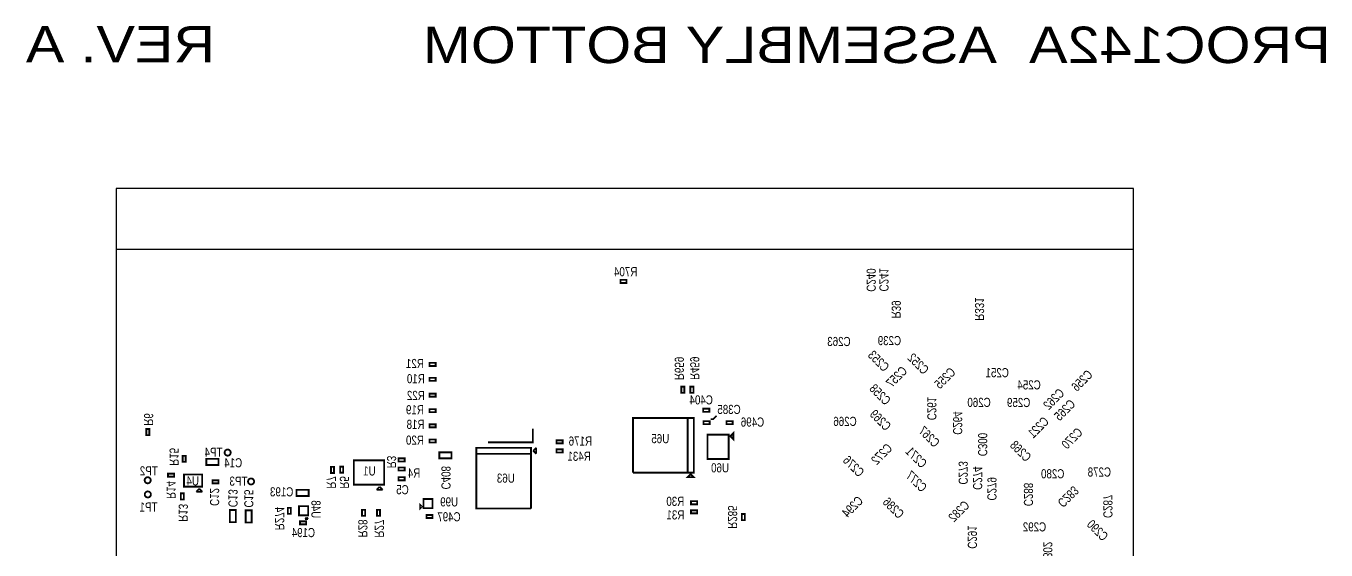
# Model space of a CAD drawing. Extents: x -446 to 3829, y -1404 to 6494.
# Drawn here: x -446 to 3829, y 4771 to 6494 of the extents above; entities that cross this region are included whole.
import ezdxf
from ezdxf.enums import TextEntityAlignment as Align

# ---------------------------------------------------------------- set-up
doc = ezdxf.new("R2010")
doc.units = 0
for name, color, linetype in [('BG_OUTLINE', 95, 'CONTINUOUS'), ('PG_ASSEMBLY_BOTTOM', 52, 'CONTINUOUS'), ('RD_ASSEMBLY_BOTTOM', 52, 'CONTINUOUS')]:
    doc.layers.add(name, color=color, linetype=linetype)

msp = doc.modelspace()

# ---------------------------------------------------------------- linework, layer by layer
at = {"layer": 'BG_OUTLINE'}
msp.add_lwpolyline([(3196.46, 5759.32), (3196.46, 5959.32), (-149.99, 5959.32), (-149.99, 5759.32)], dxfattribs=at)
msp.add_lwpolyline([(-149.99, -150), (3196.46, -150), (3196.46, 5759.32), (-149.99, 5759.32)], close=True, dxfattribs=at)
at = {"layer": 'PG_ASSEMBLY_BOTTOM', "const_width": 6}
for points in [[(1529, 5649), (1509, 5649), (1509, 5659), (1529, 5659), (1529, 5649)], [(881, 5386), (901, 5386), (901, 5376), (881, 5376), (881, 5386)], [(881, 5337), (901, 5337), (901, 5327), (881, 5327), (881, 5337)], [(1718.98, 5307.71), (1718.98, 5287.71), (1708.98, 5287.71), (1708.98, 5307.71), (1718.98, 5307.71)], [(1738.98, 5287.71), (1738.98, 5307.71), (1748.98, 5307.71), (1748.98, 5287.71), (1738.98, 5287.71)], [(881, 5285), (901, 5285), (901, 5275), (881, 5275), (881, 5285)], [(881, 5234), (901, 5234), (901, 5224), (881, 5224), (881, 5234)], [(1801.02, 5225.24), (1781.02, 5225.24), (1781.02, 5235.24), (1801.02, 5235.24), (1801.02, 5225.24)], [(881, 5184), (901, 5184), (901, 5174), (881, 5174), (881, 5184)], [(1550, 5025), (1550, 5205), (1750, 5205), (1750, 5025), (1730, 5025), (1730, 5205)], [(1730, 5205), (1730, 5025), (1550, 5025)], [(1802.2, 5184.55), (1782.2, 5184.55), (1782.2, 5194.55), (1802.2, 5194.55), (1802.2, 5184.55)], [(1806, 5201), (1814, 5201), (1825, 5212)], [(1857.8, 5194.55), (1877.8, 5194.55), (1877.8, 5184.55), (1857.8, 5184.55), (1857.8, 5194.55)], [(-50.59, 5148.55), (-50.59, 5168.55), (-40.59, 5168.55), (-40.59, 5148.55), (-50.59, 5148.55)], [(881, 5134), (901, 5134), (901, 5124), (881, 5124), (881, 5134)], [(1073, 5125), (1221, 5125), (1221, 5170)], [(1298.79, 5131.52), (1318.79, 5131.52), (1318.79, 5121.52), (1298.79, 5121.52), (1298.79, 5131.52)], [(1865, 5070), (1795, 5070), (1795, 5150), (1865, 5150), (1865, 5070)], [(1880, 5155), (1880, 5135), (1870, 5145), (1880, 5155)], [(913, 5092), (953, 5092), (953, 5072), (913, 5072), (913, 5092)], [(1214.9, 4906.95), (1034.9, 4906.95), (1034.9, 5106.95), (1214.9, 5106.95), (1214.9, 5086.95), (1034.9, 5086.95)], [(1034.9, 5086.95), (1214.9, 5086.95), (1214.9, 4906.95)], [(1221.9, 5096.95), (1231.9, 5106.95)], [(1231.9, 5086.95), (1221.9, 5096.95)], [(1231.9, 5106.95), (1231.9, 5086.95)], [(1318.79, 5091.52), (1298.79, 5091.52), (1298.79, 5101.52), (1318.79, 5101.52), (1318.79, 5091.52)], [(78.92, 5080.46), (78.92, 5060.46), (68.92, 5060.46), (68.92, 5080.46), (78.92, 5080.46)], [(146.83, 5070.41), (186.83, 5070.41), (186.83, 5050.41), (146.83, 5050.41), (146.83, 5070.41)], [(567, 5044), (567, 5024), (557, 5024), (557, 5044), (567, 5044)], [(596.78, 5044.79), (596.78, 5024.79), (586.78, 5024.79), (586.78, 5044.79), (596.78, 5044.79)], [(731.79, 4985.7), (631.79, 4985.7), (631.79, 5065.7), (731.79, 5065.7), (731.79, 4985.7)], [(799, 5062), (779, 5062), (779, 5072), (799, 5072), (799, 5062)], [(21.06, 5021.7), (41.06, 5021.7), (41.06, 5011.7), (21.06, 5011.7), (21.06, 5021.7)], [(73.45, 4979.09), (73.45, 5019.09), (133.45, 5019.09), (133.45, 4979.09), (73.45, 4979.09)], [(167, 5000), (187, 5000), (187, 4990), (167, 4990), (167, 5000)], [(799, 5032), (779, 5032), (779, 5042), (799, 5042), (799, 5032)], [(779, 5010), (799, 5010), (799, 5000), (779, 5000), (779, 5010)], [(1740, 5020), (1750, 5010), (1730, 5010), (1740, 5020)], [(73, 4957), (73, 4937), (63, 4937), (63, 4957), (73, 4957)], [(113.45, 4962.09), (123.45, 4972.09)], [(133.45, 4962.09), (113.45, 4962.09)], [(123.45, 4972.09), (133.45, 4962.09)], [(483.37, 4948.39), (443.37, 4948.39), (443.37, 4968.39), (483.37, 4968.39), (483.37, 4948.39)], [(706.79, 4968.7), (716.79, 4978.7)], [(726.79, 4968.7), (706.79, 4968.7)], [(716.79, 4978.7), (726.79, 4968.7)], [(451.52, 4884.6), (451.52, 4914.6), (481.52, 4914.6), (481.52, 4884.6), (451.52, 4884.6)], [(850.97, 4908.18), (850.97, 4918.18), (855.97, 4913.18), (850.97, 4908.18)], [(860.97, 4938.18), (890.97, 4938.18), (890.97, 4908.18), (860.97, 4908.18), (860.97, 4938.18)], [(1760.94, 4921.02), (1740.94, 4921.02), (1740.94, 4931.02), (1760.94, 4931.02), (1760.94, 4921.02)], [(224, 4862), (224, 4902), (244, 4902), (244, 4862), (224, 4862)], [(296, 4901), (296, 4861), (276, 4861), (276, 4901), (296, 4901)], [(414.78, 4889.36), (414.78, 4909.36), (424.78, 4909.36), (424.78, 4889.36), (414.78, 4889.36)], [(471.52, 4872.6), (476.52, 4877.6)], [(481.52, 4872.6), (471.52, 4872.6)], [(476.52, 4877.6), (481.52, 4872.6)], [(669, 4903.04), (669, 4883.04), (659, 4883.04), (659, 4903.04), (669, 4903.04)], [(718.27, 4903.04), (718.27, 4883.04), (708.27, 4883.04), (708.27, 4903.04), (718.27, 4903.04)], [(871, 4886), (891, 4886), (891, 4876), (871, 4876), (871, 4886)], [(1760.94, 4891.02), (1740.94, 4891.02), (1740.94, 4901.02), (1760.94, 4901.02), (1760.94, 4891.02)], [(1918.27, 4888.92), (1918.27, 4868.92), (1908.27, 4868.92), (1908.27, 4888.92), (1918.27, 4888.92)], [(475, 4855), (455, 4855), (455, 4865), (475, 4865), (475, 4855)]]:
    msp.add_lwpolyline(points, dxfattribs=at)
for points in [[(227, 5091, 1), (207, 5091, 1), (227, 5091)], [(-36, 5000, 1), (-56, 5000, 1), (-36, 5000)], [(304, 4996, 1), (284, 4996, 1), (304, 4996)], [(-35.55, 4953.4, 1), (-55.55, 4953.4, 1), (-35.55, 4953.4)]]:
    msp.add_lwpolyline(points, format="xyb", dxfattribs=at)

# ---------------------------------------------------------------- texts
at = {"layer": 'PG_ASSEMBLY_BOTTOM', "text_generation_flag": 2, "width": 1.183333}
for s, p in [('REV. A', (176, 6374)), ('PROC142A  ASSEMBLY BOTTOM', (3845, 6372))]:
    msp.add_text(s, height=120, dxfattribs=at).set_placement(p)
at = {"layer": 'RD_ASSEMBLY_BOTTOM', "text_generation_flag": 2, "width": 0.8}
for s, p in [('R704', (1526, 5671)), ('C239', (2393.55, 5444.4)), ('C263', (2227.55, 5441.4)), ('R21', (833, 5369)), ('R10', (836, 5319)), ('C251', (2748.1, 5338.95)), ('C254', (2852.88, 5298.76)), ('R22', (836, 5264)), ('C404', (1774.47, 5249.44)), ('C260', (2688.35, 5241.2)), ('C259', (2818.65, 5240.8)), ('R19', (833, 5217)), ('C385', (1866, 5218)), ('R18', (835, 5169)), ('C496', (1943.15, 5176.48)), ('C266', (2247.55, 5178.7)), ('R20', (833, 5117)), ('R176', (1377, 5114)), ('U65', (1640, 5122)), ('R431', (1373, 5064)), ('U4', (102, 4983)), ('R4', (830, 5009)), ('U63', (1132, 4992)), ('C280', (2930.56, 5006.38)), ('C278', (3084.04, 5012.21)), ('C5', (792, 4954)), ('R30', (1689.34, 4915.91)), ('C497', (945, 4865)), ('R31', (1689.69, 4871.18)), ('C194', (466, 4813)), ('C292', (2870.57, 4831.73))]:
    msp.add_text(s, height=30, dxfattribs=at).set_placement(p, align=Align.CENTER)
for s, rotation, p in [('C240', 270, (2318.55, 5658.43)), ('C241', 270, (2360.55, 5659.44)), ('R39', 270, (2401, 5562)), ('R331', 270, (2674.89, 5563.14)), ('R659', 270, (1687.36, 5367.86)), ('R459', 270, (1738.27, 5368.31)), ('C253', 315, (2347.58, 5381.73)), ('C252', 315, (2477.88, 5372.63)), ('C257', 45, (2427.6, 5329.39)), ('C255', 45, (2586.6, 5325.39)), ('C256', 45, (3037.6, 5317.39)), ('C258', 315, (2352.38, 5271.53)), ('C261', 270, (2518, 5236)), ('C262', 45, (2944.6, 5256.39)), ('C265', 45, (2980.6, 5220.39)), ('R6', 270, (-58, 5200)), ('C269', 315, (2353.48, 5187.33)), ('C264', 270, (2602.99, 5188.15)), ('C267', 315, (2513.58, 5132.73)), ('C221', 45, (2893.6, 5163.39)), ('C300', 270, (2685.29, 5117.47)), ('C270', 45, (3004.6, 5127.39)), ('R15', 270, (26, 5077)), ('C272', 45, (2378.6, 5075.39)), ('C271', 315, (2471.58, 5064.73)), ('C268', 315, (2814.78, 5085.39)), ('R3', 270, (741, 5060)), ('C276', 315, (2265.28, 5035.53)), ('C273', 270, (2621.12, 5024.41)), ('R7', 270, (543, 4993)), ('R5', 270, (586, 4993)), ('C277', 315, (2471.58, 4985.73)), ('C274', 270, (2668.65, 5006.8)), ('C279', 270, (2715.65, 4971.8)), ('R14', 270, (16, 4968)), ('C12', 270, (159, 4945)), ('C288', 270, (2835.8, 4953.25)), ('C283', 225, (2971.03, 4956.35)), ('R13', 270, (56, 4893)), ('U48', 270, (492.52, 4904.6)), ('C294', 45, (2282.6, 4902.39)), ('C286', 315, (2396.28, 4898.38)), ('C282', 45, (2632.6, 4887.39)), ('C287', 270, (3097.06, 4914.2)), ('R274', 270, (373, 4874)), ('R285', 270, (1862.77, 4878.74)), ('R28', 270, (646.7, 4841.64)), ('R27', 270, (701, 4841)), ('C291', 270, (2651.35, 4813.2)), ('C290', 315, (3067.53, 4824.78)), ('C302', 270, (2899.35, 4759.39))]:
    msp.add_text(s, height=30, rotation=rotation, dxfattribs=at).set_placement(p, align=Align.CENTER)
for s, p in [('TP4', (200.01, 5077.19)), ('TP2', (-13, 5016)), ('C14', (264.73, 5042.46)), ('U1', (703.79, 5015.7)), ('U60', (1866, 5026)), ('TP3', (282.01, 4982.19)), ('C193', (433, 4947)), ('TP1', (-14, 4897)), ('U99', (975, 4914))]:
    msp.add_text(s, height=30, dxfattribs=at).set_placement(p)
for s, p in [('C408', (920, 4970)), ('C13', (219.6, 4911.45)), ('C15', (271.6, 4910.45))]:
    msp.add_text(s, height=30, rotation=270, dxfattribs=at).set_placement(p)

doc.saveas('drawing.dxf')
